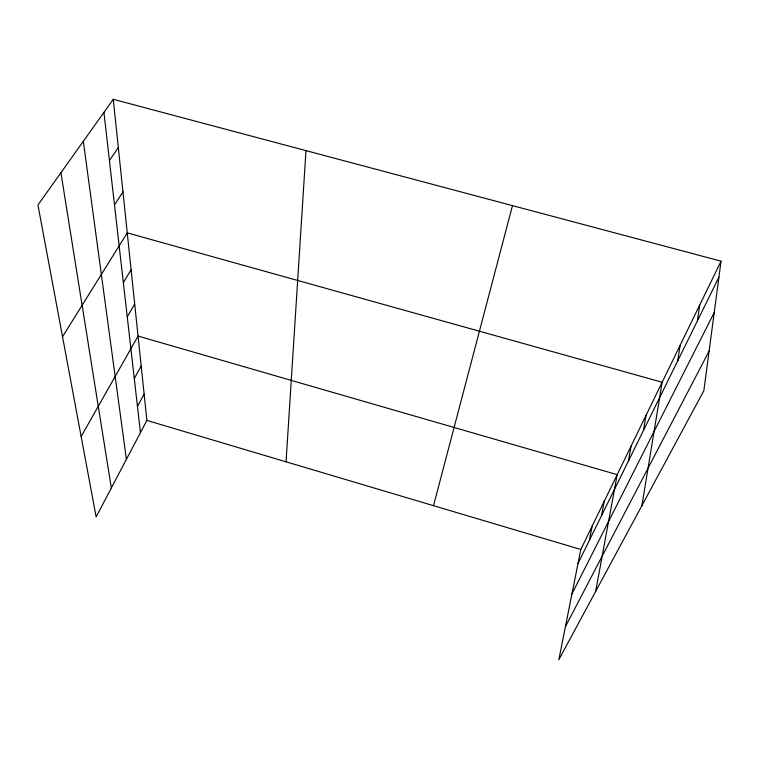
<?xml version="1.0" encoding="UTF-8"?>
<svg xmlns="http://www.w3.org/2000/svg" width="759" height="759" viewBox="0 0 759 759"><rect width="100%" height="100%" fill="white"/><g stroke="black" fill="none" stroke-linecap="round" stroke-linejoin="round"><path stroke-width="1.14" d="M286.048 461.814L305.981 150.633M721.05 261.172L703.84 390.752L558.842 659.694L580.796 549.478L721.05 261.172L113.262 99.306L37.95 204.977L96.137 516.898L146.885 420.42L113.262 99.306M697.407 320.867L699.694 305.08M677.711 360.867L680.13 345.288M641.905 505.636L662.152 382.251L127.246 232.861L62.523 336.721M643.433 430.514L646.032 415.382M628.433 460.998L631.09 446.102M595.654 591.413L617.19 474.66L138.053 336.057L81.147 436.539M601.507 515.703L604.24 501.291M589.373 540.351L592.134 526.177M433.512 505.674L512.477 205.623M578.026 563.406L718.934 277.13M571.944 593.918L714.238 312.49M565.427 626.621L709.115 351.066M137.464 406.435L144.125 394.063M134.286 378.523L141.193 365.999M127.246 316.816L134.704 304.036M123.347 282.614L131.108 269.73M114.495 204.939L122.958 191.894M109.438 160.604L118.309 147.521M146.885 420.42L580.796 549.478M60.919 172.739L111.336 488.009M83.329 141.307L126.392 459.385M103.936 112.389L140.453 432.649"/></g></svg>
